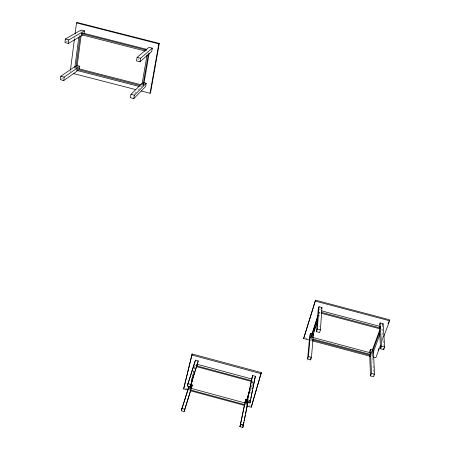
<?xml version="1.0" encoding="UTF-8"?>
<svg xmlns="http://www.w3.org/2000/svg" width="450" height="450" viewBox="0 0 450 450"><rect width="100%" height="100%" fill="white"/><g stroke="black" fill="none" stroke-linecap="round" stroke-linejoin="round"><path stroke-width="0.34" stroke-dasharray="2.25 1.69" d="M319.95 327.071L320.046 325.71M318.999 312.03L319.989 312.289L319.027 316.434M311.653 338.569L311.558 339.615L311.822 338.799M70.217 72.017L70.391 70.633M74.453 38.796L74.627 37.412M74.807 41.141L75.071 39.071M80.933 32.04L81.112 30.684M249.654 393.941L253.131 381.572M252.309 380.773L251.989 382.421L252.917 382.674M191.143 380.481L194.293 367.588M191.166 380.891L194.968 365.316L195.891 365.569M250.369 390.943L253.046 381.684M194.799 365.85L194.456 366.913L195.384 367.161M319.562 313.599L319.989 312.289M382.624 324.984L382.157 326.239L383.462 345.488M382.05 339.857L383.012 337.264M381.876 341.561L383.085 338.316M134.73 93.397L136.17 91.957M138.088 90.034L139.528 88.594M141.452 86.67L142.414 85.708M140.462 86.76L141.266 85.961M138.066 59.563L139.106 58.674M61.515 78.896L63.203 77.715M66.094 41.895L67.854 40.877M79.043 35.308L80.139 35.589M319.382 309.583L320.563 309.898M305.094 337.849L307.783 338.569M371.739 355.635L375.109 356.529M310.387 340.324L311.738 340.684M185.355 388.204L187.38 388.755M248.766 405.371L250.116 405.737M188.826 389.976L189.737 390.223M381.375 329.102L381.448 330.148M372.611 355.252L372.701 357.334M372.729 358.026L372.943 362.88M373.061 365.647L373.483 375.351"/><path stroke-width="0.67" d="M320.423 329.889L321.964 307.519L319.016 306.737L318.206 309.274L316.474 331.689L319.567 332.516L320.423 329.889L317.323 329.062L319.016 306.737M310.635 359.893L311.462 357.362L313.408 334.074L310.517 333.304L309.735 335.751L307.603 359.077L310.635 359.893L310.815 357.829M309.713 340.144L303.637 338.524L315.546 300.167L389.526 319.764L389.616 320.788L383.569 337.016M307.603 359.077L308.419 356.552L310.517 333.304M303.637 338.524L315.546 300.167M75.442 66.206L60.806 76.264L60.384 79.684L63.765 80.55L78.227 70.29M84.111 33.553L84.471 30.842L81.197 30.004L65.357 39.009L64.924 42.576L68.377 43.459L82.817 34.937M63.765 80.55L64.187 77.136L79.768 66.251L76.567 65.43M68.377 43.459L68.816 39.892L84.471 30.842M70.481 69.941L74.362 39.488M75.066 33.953L76.478 22.877L77.186 22.5L159.3 43.419L150.553 92.722L150.047 93.263L141.238 91.001M74.801 67.939L78.772 37.389M75.87 68.31L80.049 36.281M76.916 67.579L81.101 35.663M146.824 49.371L82.592 32.979L81.54 33.593L81.388 34.729L145.153 51.008M79.425 68.85L79.768 66.251M142.464 82.974L130.967 94.337L130.404 97.723L133.808 98.601L145.631 86.535L146.188 83.312L143.612 82.648M137.098 57.352L136.513 60.896L139.989 61.785L151.718 51.508L152.303 48.144L149.012 47.301L137.098 57.352L140.586 58.247L152.303 48.144M133.808 98.601L134.376 95.214L146.188 83.312M139.989 61.785L140.586 58.247M141.896 84.983L147.071 54.827M142.982 85.264L148.41 53.736M143.662 85.146L149.203 53.044M150.047 93.263L158.799 43.852L159.3 43.419M246.521 405.939L251.252 407.222L261.304 372.589L192.139 353.981L183.651 388.918L187.706 390.015M251.252 407.222L261.304 372.589M251.252 381.195L247.067 402.216L249.969 403.003L250.627 399.606M250.886 398.25L252.461 390.094M252.726 388.738L255.352 376.267L252.579 375.519L251.522 379.834M255.352 376.267L249.969 403.003M248.029 402.182L242.826 427.5L239.974 426.724L244.603 404.246M247.748 399.87L250.656 400.657L247.067 402.216L252.579 375.519M242.826 427.5L243.9 422.061M244.164 420.705L245.239 415.266M245.509 413.904L247.523 403.706M244.8 402.969L245.706 399.414L247.343 399.853M240.632 424.463L243.484 425.239L240.638 424.429L239.974 426.724L245.706 399.414M192.139 353.981L183.651 388.918M190.716 390.476L184.123 411.542L181.288 410.771L188.955 386.201M187.279 386.038L195.452 360.141L198.214 360.883L197.646 363.178L190.164 386.82L187.279 386.038L195.452 360.141M188.994 389.301L189.653 386.584M184.123 411.542L192.291 384.964L190.941 384.598M190.164 386.82L198.214 360.883M190.001 389.149L192.938 377.156M190.519 387.506L193.449 375.542M193.776 374.209L194.259 372.218M196.498 366.643L196.684 365.873L251.499 380.644L251.274 381.409L196.498 366.643L197.19 364.281L251.826 379.001L251.606 379.761M196.999 365.046L197.19 364.281M192.291 384.964L191.126 389.16M244.373 405.371L244.586 404.634L190.513 389.998M246.009 402.604L250.02 388.71M245.672 404.297L249.497 391.039M246.583 404.544L247.736 400.567M181.288 410.771L188.831 387.113M310.843 337.416L317.925 315.366M310.916 338.338L317.841 316.8M313.858 331.318L315.338 326.728M312.036 338.141L317.548 321.036M313.014 335.295L313.408 334.074M321.559 308.784L321.964 307.519M316.474 331.689L317.323 329.062M372.797 349.903L370.474 349.284L369.585 351.709L369.636 353.093M379.198 325.457L380.121 322.942L383.085 323.724L384.716 347.006L383.743 349.611L380.627 348.778L379.367 328.202M379.665 327.206L379.974 326.368L321.519 310.854M312.637 337.41L370.277 352.783L370.344 354.409L370.046 355.224L312.233 339.795M321.817 313.391L379.766 328.776L379.974 326.368M371.436 352.541L379.626 330.277M371.503 354.173L379.969 331.194M382.624 324.984L383.085 323.724M372.482 354.431L379.991 334.086M378.191 350.229L378.917 348.283M388.08 323.651L388.8 321.711M380.43 345.459L375.834 357.789L373.134 357.069M373.41 350.752L374.484 374.237L373.545 376.734L370.496 375.919L371.43 373.416L370.474 349.284M380.627 348.778L381.6 346.179L380.121 322.942M76.478 22.877L158.799 43.852M81.54 33.593L146.7 50.22M65.357 39.009L68.816 39.892M77.507 68.445L140.771 84.701M76.455 69.176L139.972 85.5M76.309 70.273L139.112 86.417M73.513 73.581L135.821 89.606M60.806 76.264L64.187 77.136M130.967 94.337L134.376 95.214M315.461 301.14L389.616 320.788M321.418 312.362L380.076 327.932M381.6 346.179L384.716 347.006M313.172 339.154L370.344 354.409M312.412 340.864L370.434 356.349M308.419 356.552L311.462 357.362M371.43 373.416L374.484 374.237M191.796 355.016L261.107 373.663M187.858 383.67L190.744 384.452M191.025 388.356L244.929 402.941M190.328 390.741L244.491 405.394M181.845 408.488L184.68 409.258M383.647 348.233L383.743 349.611M379.699 327.729L379.766 328.776M369.714 355.168L370.496 375.919"/></g></svg>
